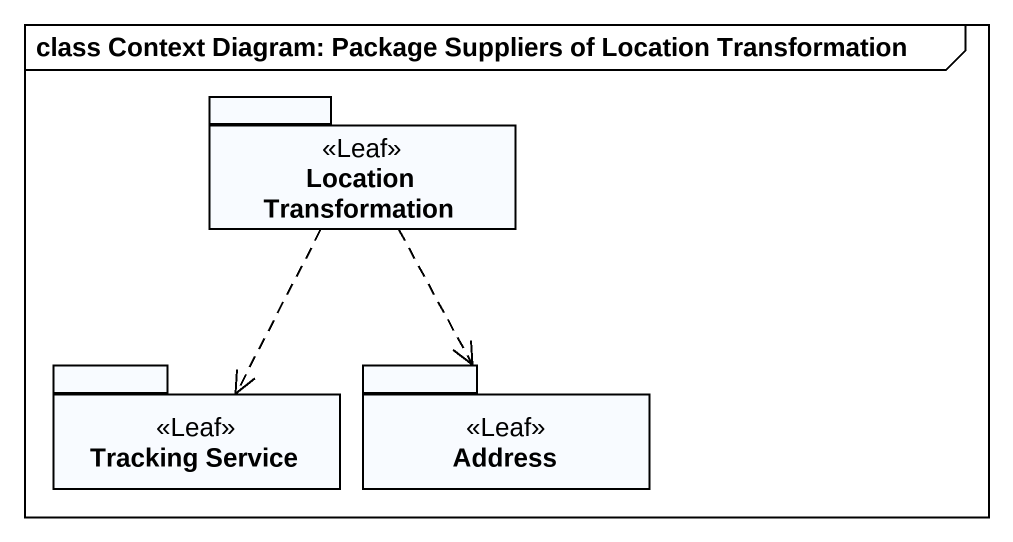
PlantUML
@startuml
mainframe class Context Diagram: Package Suppliers of Location Transformation
package "Location Transformation" as Location_Transformation <<Leaf>> {
}
package "Tracking Service" as Tracking_Service <<Leaf>> {
}
package Address <<Leaf>> {
}
Location_Transformation ..> Tracking_Service
Location_Transformation ..> Address
@enduml
